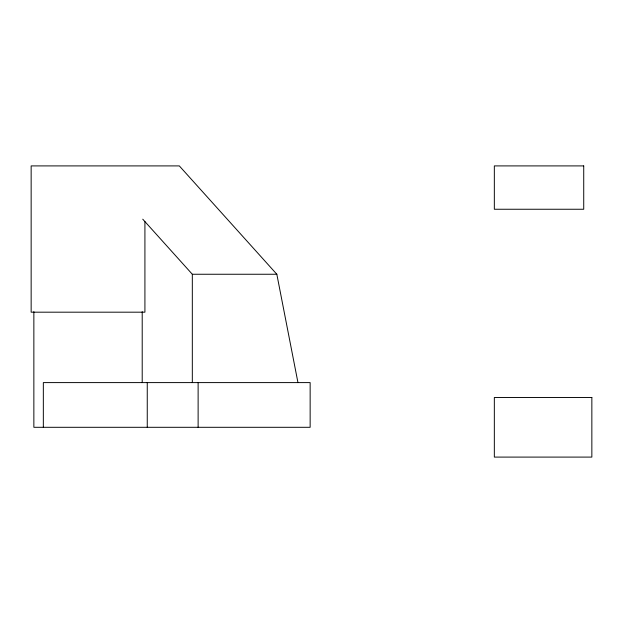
<?xml version="1.0" encoding="UTF-8"?>
<svg xmlns="http://www.w3.org/2000/svg" width="623" height="623" viewBox="0 0 623 623"><rect width="100%" height="100%" fill="white"/><g stroke="black" fill="none" stroke-linecap="round" stroke-linejoin="round"><path stroke-width="0.93" d="M142.745 219.179L192.32 274.252L276.83 274.252L297.958 382.6M276.83 274.252L179.315 165.905L31.15 165.905L31.15 312.185L144.918 312.185L144.918 221.586M198.122 382.6L198.122 427.3M192.32 274.252L192.32 382.6M147.254 382.6L147.254 427.3M142.208 311.664L142.208 382.6M43.337 427.3L43.337 382.6L310.145 382.6L310.145 427.3L33.86 427.3L33.86 311.664M583.728 165.905L494.335 165.905L494.335 209.25L583.728 209.25L583.728 165.905M591.85 397.497L494.335 397.497L494.335 457.095L591.85 457.095L591.85 397.497"/></g></svg>
